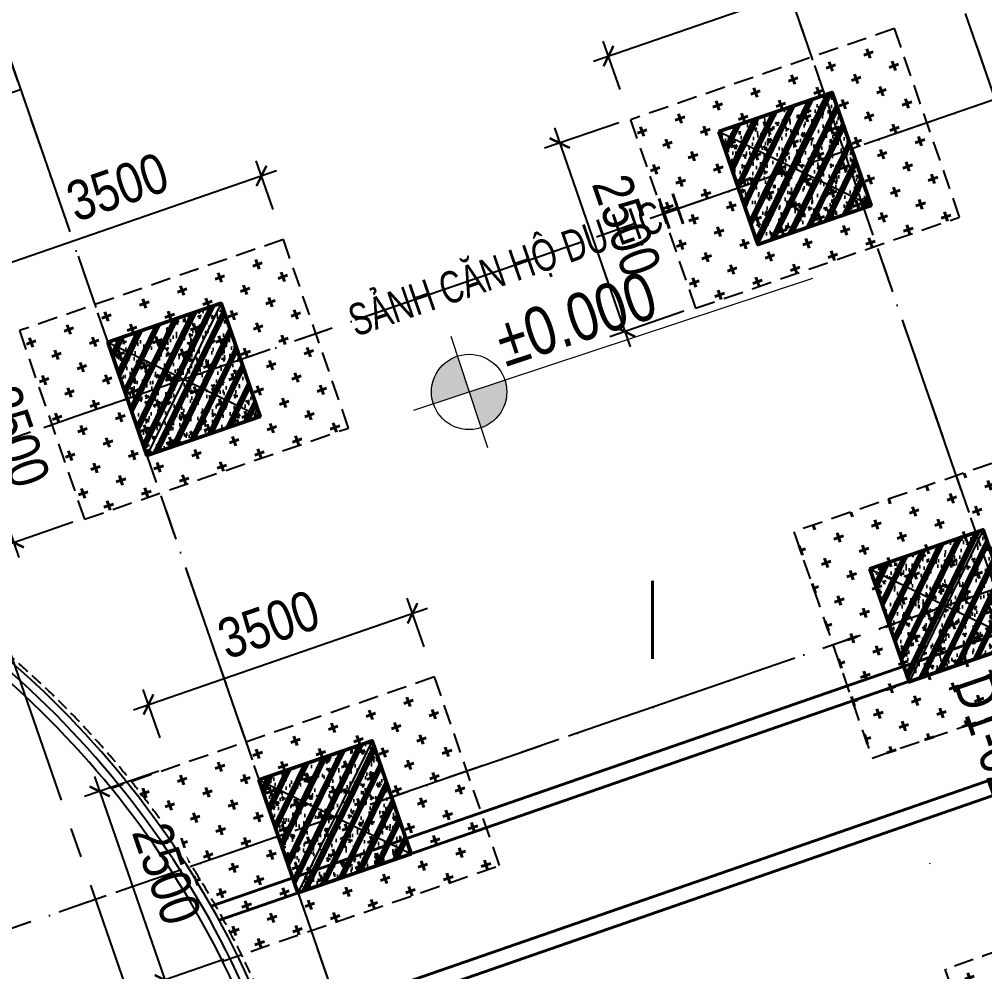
# Model space of a CAD drawing. Header units: millimetres. Extents: x -1534340 to 1713810, y -1348191 to 1114081.
# Drawn here: x 1275759 to 1287855, y -319114 to -307178 of the extents above; entities that cross this region are included whole.
import ezdxf
from ezdxf.enums import TextEntityAlignment as Align

# ---------------------------------------------------------------- set-up
doc = ezdxf.new("R2010")
doc.units = ezdxf.units.MM
doc.header["$LTSCALE"] = 100
doc.header["$PDMODE"] = 32
doc.header["$PDSIZE"] = 2.5
for name, pattern in [('CENTER2', [1.125, 0.75, -0.125, 0.125, -0.125]), ('DASHED', [4.5, 3, -1.5]), ('HIDDEN', [0.375, 0.25, -0.125]), ('xref.asix of  podium$0$xref.asix of  podium$0$DASHDOT', [1, 0.5, -0.25, 0, -0.25]), ('Xref.Asix of Basement B2$0$HIDDEN', [0.375, 0.25, -0.125])]:
    doc.linetypes.add(name, pattern=pattern)
for name, color, linetype, lineweight in [('0-Hatch', 250, 'Continuous', 40), ('ccu12-Tencaukien', 9, 'Continuous', 15), ('KT-Chu viet', 255, 'Continuous', 20), ('KT-Ghi chu', 26, 'Continuous', 15), ('KT-Net cat', 1, 'Continuous', 40), ('KT-Net cot vach', 6, 'Continuous', 50), ('KT-Net thay', 7, 'Continuous', 15)]:
    doc.layers.add(name, color=color, linetype=linetype, lineweight=lineweight)
for name, color, linetype in [('0-khuat', 3, 'HIDDEN'), ('A-GLAZ', 135, 'Continuous'), ('ccu11-Khuat', 9, 'DASHED'), ('ccu11-Manh', 8, 'Continuous'), ('ccu12-Manh', 8, 'Continuous'), ('ccu12-Text', 31, 'Continuous'), ('ccu12-Thay', 7, 'Continuous'), ('ccu12-Truc', 13, 'CENTER2'), ('KC2-DIM', 251, 'Continuous'), ('KT-Kich thuoc', 9, 'Continuous'), ('xref.asix of  podium$0$xref.asix of  podium$0$KC2-DIM', 251, 'Continuous'), ('xref.asix of  podium$0$xref.asix of  podium$0$KT-Kich thuoc', 9, 'Continuous'), ('xref.asix of  podium$0$xref.asix of  podium$0$KT-Luoi truc South Tower', 8, 'xref.asix of  podium$0$xref.asix of  podium$0$DASHDOT'), ('xref.asix of  podium$0$xref.asix of  podium$0$KT-Net cot vach', 6, 'Continuous')]:
    doc.layers.add(name, color=color, linetype=linetype)
doc.layers.add('Xref.Asix of Basement B2$0$KT-Chi gioi XD', color=7, linetype='Xref.Asix of Basement B2$0$HIDDEN', true_color=0x0066cc)
doc.styles.add('Arial Narrow', font='ARIALN.TTF')
doc.styles.add('font unicode ccu', font='arial.ttf')
doc.styles.add('Xref_ST_MBDV Cot vach 30.7.2022$0$Arial', font='arial.ttf', dxfattribs={"width": 0.7})
doc.dimstyles.new('ccu12-200', dxfattribs={"dimscale": 200, "dimtxt": 2.5, "dimasz": 1, "dimexe": 1, "dimexo": 2, "dimgap": 1, "dimtad": 1, "dimdec": 0, "dimrnd": 5, "dimdsep": 46, "dimtxsty": 'Arial Narrow', "dimblk": 'ARCHTICK', "dimcen": -1, "dimdle": 1, "dimclrd": 256, "dimclre": 256, "dimclrt": 3, "dimadec": 0, "dimazin": 2, "dimtfac": 0.1, "dimtdec": 0, "dimtmove": 0, "dimatfit": 1, "dimldrblk": 'ARCHTICK', "dimfxl": 1, "dimtvp": 0.8333333333333334, "dimtolj": 1, "dimtzin": 12, "dimarcsym": 0})
pattern_1 = [(49.99999999999999, (550, -550), (286.9040730403014, -25.10085399303804), [30, -330]), (355, (550, -550), (-55.50053344520001, 300.8768534800047), [24, -264]), (100.4514, (573.908672, -552.091736), (231.4037526856086, 275.7758168243814), [25.496076, -280.4568448]), (46.18420000000001, (550, -470), (426.8964194502578, -66.20760573160723), [45, -495]), (96.6356, (585.574698, -475.5173228), (373.8650822194813, 389.6471483601767), [38.2441152, -420.6852]), (351.1842, (550, -470), (373.8647780534509, 389.6474403701299), [36, -396]), (21, (590, -490), (238.7628208473847, -161.0475562661355), [30, -330]), (326.0000000000001, (590, -490), (97.32613276863269, 290.0600180187412), [24, -264]), (71.4514, (609.8968932, -503.4206424), (336.089051432596, 129.012198683981), [25.496076, -280.4568448]), (37.50000000000001, (550, -550), (4.863942126916267, 133.1575415325246), [0, -260.8, 0, -268, 0, -265]), (7.499999999999999, (550, -550), (105.2278149768594, 157.7646847529441), [0, -152.8, 0, -254.8, 0, -101]), (327.5, (460.8, -550), (213.5289744689636, -9.021948693751902), [0, -100, 0, -312, 0, -414]), (317.5, (420.8, -550), (233.2744677369545, 40.04199293292709), [0, -130, 0, -207.2, 0, -294]), (45, (550, -550), (-120.2081528017131, 120.2081528017131), []), (45, (550, -501), (-120.2081528017131, 120.2081528017131), [])]

# ---------------------------------------------------------------- blocks, each defined once
blk = doc.blocks.new('MC3000X3000')
at = {"layer": '0-Hatch', "ltscale": 2}
h = blk.add_hatch(dxfattribs=at)
h.set_pattern_fill('CROSS', color=256, scale=1000, style=0)
h.set_pattern_definition([(360, (0, -4.656612873077393e-10), (250, 250), [125, -375]), (90, (62.5, -62.50000000046566), (-250, 250), [125, -375])])
h.paths.add_polyline_path([(7876789.000000002, 1547059), (7876789.000000002, 1550059), (7873789.000000002, 1550059), (7873789.000000002, 1547059)])
at = {"layer": '0-khuat', "ltscale": 10}
blk.add_lwpolyline([(7873789.000000002, 1547059), (7876789.000000002, 1547059), (7876789.000000002, 1550059), (7873789.000000002, 1550059)], close=True, dxfattribs=at)
blk = doc.blocks.new('MBKC-T1-PN')
at = {"layer": '0-Hatch', "ltscale": 2}
h = blk.add_hatch(dxfattribs=at)
h.set_pattern_fill('CROSS', color=256, scale=1000, angle=109.047137953997, style=0)
h.set_pattern_definition([(109.0471379539969, (4086722.5655367, -6947051.976687755), (-317.8990851971258, 154.7261181275824), [124.9999999999992, -374.9999999999968]), (199.0471379539969, (4086761.247066231, -6946972.501916457), (-154.7261181275824, -317.8990851971258), [124.9999999999992, -374.9999999999968])])
h.paths.add_polyline_path([(54124.25181216584, -6545.112232538755), (50815.87538889307, -7687.323002026067), (51631.739948245, -10050.44911393657), (54940.11637151823, -8908.238344449259)])
h = blk.add_hatch(dxfattribs=at)
h.set_pattern_fill('CROSS', color=256, scale=1000, angle=90.00000000000001, style=0)
h.set_pattern_definition([(90, (-894364.7616369408, 300749.4537652719), (-6350.000000000002, 6350), [3175, -9525.000000000002]), (180, (-892777.2616369408, 302336.9537652719), (-6350, -6350.000000000002), [3175, -9525.000000000002])])
h.paths.add_polyline_path([(44970.57265213598, -15576.86343265424), (64016.33649875247, -9001.349103040586), (65302.47815265995, -12726.61666239559), (73786.80464420305, -12726.61666239559), (73786.804644207, -25676.61616688932), (62786.8044734241, -25676.61616688932), (62786.8044734241, -28976.61616601376), (49596.80166034354, -28976.61616601376)])
h = blk.add_hatch(dxfattribs=at)
h.set_pattern_fill('CROSS', color=256, scale=1000, angle=109.047137953997, style=0)
h.set_pattern_definition([(109.0471379539969, (4079066.037089799, -6949695.378808561), (-317.8990851971258, 154.7261181275824), [124.9999999999992, -374.9999999999969]), (199.0471379539969, (4079104.71861933, -6949615.904037262), (-154.7261181275824, -317.8990851971258), [124.9999999999992, -374.9999999999968])])
h.paths.add_polyline_path([(46467.72336526448, -9188.514353343868), (43159.34694199171, -10330.72512283118), (43975.21150134364, -12693.85123474168), (47283.58792461688, -11551.64046525437)])
h = blk.add_hatch(dxfattribs=at)
h.set_pattern_fill('CROSS', color=256, scale=1000, angle=109.047137953997, style=0)
h.set_pattern_definition([(109.0471379539969, (4080958.843508229, -6955177.831166982), (-317.8990851971258, 154.7261181275824), [124.9999999999992, -374.9999999999968]), (199.0471379539969, (4080997.52503776, -6955098.356395683), (-154.7261181275824, -317.8990851971258), [124.9999999999992, -374.9999999999968])])
h.paths.add_polyline_path([(48360.52978369454, -14670.96671176434), (44563.97506941389, -15981.7201227409), (45942.19832887058, -18150.69294572814), (49176.39434304694, -17034.09282367484)])
at = {"layer": '0-khuat', "ltscale": 10}
for points in [[(54940.11637151823, -8908.238344449259), (54124.25181216584, -6545.112232538755), (50815.87538889307, -7687.323002026067), (51631.739948245, -10050.44911393657)], [(47283.58792461688, -11551.64046525437), (46467.72336526448, -9188.514353343868), (43159.34694199171, -10330.72512283118), (43975.21150134364, -12693.85123474168)]]:
    blk.add_lwpolyline(points, close=True, dxfattribs=at)
blk.add_lwpolyline([(45703.99809582974, -18232.93113046425), (49176.39434304694, -17034.09282367484), (48360.52978369454, -14670.96671176434), (44312.733384819, -16068.46084422281)], dxfattribs=at)
at = {"layer": 'ccu11-Khuat', "ltscale": 0.5, "elevation": -0.1248620286703281}
blk.add_lwpolyline([(100590.5864808073, -35426.61506945355), (55455.55192690738, -35426.61506945355, -0.3269618123751123), (50827.94980508671, -32029.33521380113), (46319.23951797537, -19000.21078809898, 0.4276624970093012), (30482.82222025329, -12597.84133938845), (15440.22126940242, -17787.66880758357, -0.1965409036496166), (11052.14983252855, -17540.17514300876, -0.04529122358984782), (3605.473727127304, -9503.081798993808), (-504.3626536345109, -3435.722267398494, -0.3990343803495413), (1771.304140177555, 352.6720043509267), (31190.7288702894, 10495.31749677, -0.1204403028230274), (42591.70211395179, 11817.81507882464), (58406.76826363965, 7707.460248947376, -0.2262547279600852), (60280.00056402339, 6012.837931064423), (65645.2552123724, -9495.342720050656, 0.2916469557633262), (69738.37575314008, -12326.61538209155), (89786.80552536738, -12326.61538209155)], format="xyb", dxfattribs=at)
at = {"layer": 'ccu12-Thay', "ltscale": 0.5, "elevation": -0.1248620286703281}
blk.add_lwpolyline([(100592.7780615496, -35676.61506945355), (55455.39655799186, -35676.61506945355, -0.3267809868965265), (50590.58009542292, -32107.86709642987), (46084.84347490547, -19087.33587578748, 0.427810969143063), (30575.27555690287, -12830.40478876728), (15521.75718290871, -18023.99886239826, -0.1981128104978065), (10911.61054585082, -17750.02456894092, -0.0454709095100691), (3402.789631705265, -9649.635404628643), (-737.5713195712306, -3537.212389550812, -0.4024491153328594), (1696.951964988839, 591.4787324376521), (31106.50964570185, 10730.72245935566)], format="xyb", dxfattribs=at)
at = {"layer": '0-khuat', "linetype": 'HIDDEN', "ltscale": 10, "rotation": 109.0471379539969}
for p in [(4088615.372785043, -6952534.429600818), (4090508.176760036, -6958016.882802831)]:
    blk.add_blockref('MC3000X3000', p, dxfattribs=at)
blk = doc.blocks.new('Grid-ST-flat-3')
at = {"layer": 'ccu12-Truc', "ltscale": 30}
for p, q in [((354060.2251921427, -35261.67722702224), (370215.9049475128, -82056.07930523856)), ((352169.7243788354, -35914.36909527634), (368325.4041342058, -82708.77117349271)), ((343189.8455156267, -39014.65546948352), (361219.3016763728, -91236.39007851167)), ((340897.6132794917, -39806.04435974167), (359986.9050177329, -95097.55833493307)), ((377595.9390357225, -60477.92775269796), (312746.7367284151, -82866.99351539748)), ((352142.8453968058, -64928.08572440385), (311408.7183977929, -78991.46684835991)), ((377787.2916931123, -66547.80383867014), (314639.5431473439, -88349.44587364572))]:
    blk.add_line(p, q, dxfattribs=at)
blk = doc.blocks.new('*U151')
h = blk.add_hatch()
h.set_pattern_fill('VATLIEU04', color=250, scale=40, style=0, pattern_type=2)
h.set_pattern_definition(pattern_1)
h.paths.add_polyline_path([(-475, 475), (1025, 475), (1025, -1025), (-475, -1025)])
at = {"color": 6, "ltscale": 0.25}
blk.add_lwpolyline([(-475, 475), (1025, 475), (1025, -1025), (-475, -1025)], close=True, dxfattribs=at)
at = {"layer": 'Defpoints', "linetype": 'ByBlock', "ltscale": 30}
for p, q in [((1025, 475), (-475, -1025)), ((-475, 475), (1025, -1025))]:
    blk.add_line(p, q, dxfattribs=at)
blk = doc.blocks.new('MBDV-B1-T1-PN')
at = {"layer": 'KT-Net cot vach', "rotation": 19.04713795399666}
for p in [(52528.30691644386, -8127.581932688248), (44871.77846938628, -10770.9840538142), (54421.11339610536, -13610.03426996863), (46764.58488781634, -16253.43641223467)]:
    blk.add_blockref('*U151', p, dxfattribs=at)
blk = doc.blocks.new('*U705')
at = {"layer": 'ccu12-Tencaukien', "color": 8, "ltscale": 10000}
blk.add_line((360.6565736538532, -155.3215232637356), (354.4065714950475, -155.3215232637356), dxfattribs=at)
at = {"layer": 'ccu12-Text', "color": 2, "style": 'Arial Narrow', "width": 0.8}
blk.add_attdef('SH', text='', height=300, dxfattribs=at).set_placement((275.6048113084853, 5.864471777974813), align=Align.BOTTOM_RIGHT)
at = {"layer": 'ccu12-Text', "color": 31, "style": 'Arial Narrow', "width": 0.8}
for tag, p in [('(', (507.5315725744504, -75.41116959831947)), ('KT', (632.605666770517, -75.41116959831947)), (')', (962.8971199221714, -75.41116959831947))]:
    blk.add_attdef(tag, text='', height=250, dxfattribs=at).set_placement(p, align=Align.BOTTOM_LEFT)
blk = doc.blocks.new('_ARCHTICK')
at = {"color": 0, "linetype": 'ByBlock', "const_width": 0.15}
blk.add_lwpolyline([(-0.5, -0.5), (0.5, 0.5)], dxfattribs=at)
blk = doc.blocks.new('*D1336')
at = {"layer": 'Defpoints', "color": 0, "ltscale": 0.5, "transparency": 16777216}
for p in [(1286449.760287833, -306496.9871318763), (1286725.122898864, -307294.5659978106), (1283416.746475591, -308436.7767672979)]:
    blk.add_point(p, dxfattribs=at)
at = {"layer": 'KC2-DIM', "lineweight": -2, "ltscale": 0.5, "transparency": 16777216}
for p, q in [((1286594.584525208, -306916.4658351509), (1286384.491101005, -306307.9370505465)), ((1282952.33378323, -307704.4670881915), (1286638.810369163, -306431.7179450485)), ((1283286.208101935, -308058.6766046382), (1283076.114677732, -307450.1478200338))]:
    blk.add_line(p, q, dxfattribs=at)
at = {"layer": 'KC2-DIM', "lineweight": -2, "ltscale": 0.5, "transparency": 16777216, "xscale": 200, "yscale": 200, "zscale": 200}
for p, rotation in [((1286449.760287833, -306496.9871318763), 19.0471379540058), ((1283141.38386456, -307639.1979013637), 199.0471379540058)]:
    blk.add_blockref('_ARCHTICK', p, dxfattribs=dict(at, rotation=rotation))
at = {"layer": 'KC2-DIM', "color": 3, "ltscale": 0.5, "transparency": 16777216, "insert": (1284646.991180056, -306637.732773156), "char_height": 500, "attachment_point": 5, "rotation": 19.047137954005798, "style": 'Arial Narrow', "bg_fill": 3, "box_fill_scale": 1.1, "bg_fill_color": 256, "bg_fill_true_color": 13158600, "bg_fill_transparency": 0}
blk.add_mtext('\\A1;3500', dxfattribs=at)
blk = doc.blocks.new('*D1337')
at = {"layer": 'Defpoints', "color": 0, "ltscale": 0.5, "transparency": 16777216}
for p in [(1283648.86628706, -308343.0445023677), (1284464.730846412, -310706.1706142784), (1283346.444951656, -311092.2565807261)]:
    blk.add_point(p, dxfattribs=at)
at = {"layer": 'KC2-DIM', "lineweight": -2, "ltscale": 0.5, "transparency": 16777216}
for p, q in [((1283270.766109155, -308473.582831864), (1282341.530303351, -308794.3996335637)), ((1282465.311227555, -308540.0803798628), (1283411.714116404, -311281.306669679)), ((1284086.630668506, -310836.7089437746), (1283157.394862703, -311157.5257454743))]:
    blk.add_line(p, q, dxfattribs=at)
at = {"layer": 'KC2-DIM', "lineweight": -2, "ltscale": 0.5, "transparency": 16777216, "xscale": 200, "yscale": 200, "zscale": 200}
for p, rotation in [((1282530.580392304, -308729.1304688156), 109.0471312622707), ((1283346.444951656, -311092.2565807261), 289.0471312622706)]:
    blk.add_blockref('_ARCHTICK', p, dxfattribs=dict(at, rotation=rotation))
at = {"layer": 'KC2-DIM', "color": 3, "ltscale": 0.5, "transparency": 16777216, "insert": (1283368.872432797, -309762.112678894), "char_height": 500, "attachment_point": 5, "rotation": 289.0471312622707, "style": 'Arial Narrow', "bg_fill": 3, "box_fill_scale": 1.1, "bg_fill_color": 256, "bg_fill_true_color": 13158600, "bg_fill_transparency": 0}
blk.add_mtext('\\A1;2500', dxfattribs=at)
blk = doc.blocks.new('*D1311')
at = {"layer": 'Defpoints', "color": 0, "ltscale": 0.5, "transparency": 16777216}
for p in [(1278793.231531757, -309140.388357167), (1279068.594142788, -309937.9672231016), (1275760.217719515, -311080.1779925887)]:
    blk.add_point(p, dxfattribs=at)
at = {"layer": 'KC2-DIM', "lineweight": -2, "ltscale": 0.5, "transparency": 16777216}
for p, q in [((1278938.055769132, -309559.8670604418), (1278727.962344929, -308951.3382758371)), ((1275295.805027155, -310347.8683134821), (1278982.281613087, -309075.1191703391)), ((1275629.67934586, -310702.077829929), (1275419.585921657, -310093.5490453243))]:
    blk.add_line(p, q, dxfattribs=at)
at = {"layer": 'KC2-DIM', "lineweight": -2, "ltscale": 0.5, "transparency": 16777216, "xscale": 200, "yscale": 200, "zscale": 200}
for p, rotation in [((1278793.231531757, -309140.388357167), 19.0471379540058), ((1275484.855108484, -310282.5991266542), 199.0471379540058)]:
    blk.add_blockref('_ARCHTICK', p, dxfattribs=dict(at, rotation=rotation))
at = {"layer": 'KC2-DIM', "color": 3, "ltscale": 0.5, "transparency": 16777216, "insert": (1276990.462423981, -309281.1339984465), "char_height": 500, "attachment_point": 5, "rotation": 19.047137954005798, "style": 'Arial Narrow', "bg_fill": 3, "box_fill_scale": 1.1, "bg_fill_color": 256, "bg_fill_true_color": 13158600, "bg_fill_transparency": 0}
blk.add_mtext('\\A1;3500', dxfattribs=at)
blk = doc.blocks.new('*D1312')
at = {"layer": 'Defpoints', "color": 0, "ltscale": 0.5, "transparency": 16777216}
for p in [(1275992.337530984, -310986.4457276587), (1276808.202090336, -313349.5718395692), (1275689.916195579, -313735.6578060171)]:
    blk.add_point(p, dxfattribs=at)
at = {"layer": 'KC2-DIM', "lineweight": -2, "ltscale": 0.5, "transparency": 16777216}
for p, q in [((1275614.237353079, -311116.984057155), (1274685.001547275, -311437.8008588547)), ((1274808.782471479, -311183.4816051538), (1275755.185360328, -313924.70789497)), ((1276430.101912431, -313480.1101690655), (1275500.866106627, -313800.9269707653))]:
    blk.add_line(p, q, dxfattribs=at)
at = {"layer": 'KC2-DIM', "lineweight": -2, "ltscale": 0.5, "transparency": 16777216, "xscale": 200, "yscale": 200, "zscale": 200}
for p, rotation in [((1274874.051636227, -311372.5316941066), 109.0471312622707), ((1275689.916195579, -313735.6578060171), 289.0471312622706)]:
    blk.add_blockref('_ARCHTICK', p, dxfattribs=dict(at, rotation=rotation))
at = {"layer": 'KC2-DIM', "color": 3, "ltscale": 0.5, "transparency": 16777216, "insert": (1275712.343676721, -312405.5139041849), "char_height": 500, "attachment_point": 5, "rotation": 289.0471312622707, "style": 'Arial Narrow', "bg_fill": 3, "box_fill_scale": 1.1, "bg_fill_color": 256, "bg_fill_true_color": 13158600, "bg_fill_transparency": 0}
blk.add_mtext('\\A1;2500', dxfattribs=at)
blk = doc.blocks.new('*D1313')
at = {"layer": 'Defpoints', "color": 0, "ltscale": 0.5, "transparency": 16777216}
for p in [(1280686.038259362, -314622.8416111016), (1280961.400870393, -315420.4204770362), (1277653.02444712, -316562.6312465234)]:
    blk.add_point(p, dxfattribs=at)
at = {"layer": 'KC2-DIM', "lineweight": -2, "ltscale": 0.5, "transparency": 16777216}
for p, q in [((1280830.862496737, -315042.3203143764), (1280620.769072534, -314433.7915297717)), ((1277188.611754759, -315830.3215674168), (1280875.088340692, -314557.5724242738)), ((1277522.486073464, -316184.5310838636), (1277312.392649261, -315576.002299259))]:
    blk.add_line(p, q, dxfattribs=at)
at = {"layer": 'KC2-DIM', "lineweight": -2, "ltscale": 0.5, "transparency": 16777216, "xscale": 200, "yscale": 200, "zscale": 200}
for p, rotation in [((1280686.038259362, -314622.8416111016), 19.0471379540058), ((1277377.661836089, -315765.0523805889), 199.0471379540058)]:
    blk.add_blockref('_ARCHTICK', p, dxfattribs=dict(at, rotation=rotation))
at = {"layer": 'KC2-DIM', "color": 3, "ltscale": 0.5, "transparency": 16777216, "insert": (1278883.269151585, -314763.5872523812), "char_height": 500, "attachment_point": 5, "rotation": 19.047137954005798, "style": 'Arial Narrow', "bg_fill": 3, "box_fill_scale": 1.1, "bg_fill_color": 256, "bg_fill_true_color": 13158600, "bg_fill_transparency": 0}
blk.add_mtext('\\A1;3500', dxfattribs=at)
blk = doc.blocks.new('*D1314')
at = {"layer": 'Defpoints', "color": 0, "ltscale": 0.5, "transparency": 16777216}
for p in [(1277885.144258589, -316468.8989815934), (1278701.008817941, -318832.0250935039), (1277582.722923184, -319218.1110599518)]:
    blk.add_point(p, dxfattribs=at)
at = {"layer": 'KC2-DIM', "lineweight": -2, "ltscale": 0.5, "transparency": 16777216}
for p, q in [((1277507.044080683, -316599.4373110897), (1276577.808274879, -316920.2541127893)), ((1276701.589199084, -316665.9348590884), (1277647.992087932, -319407.1611489046)), ((1278322.908640035, -318962.5634230002), (1277393.672834231, -319283.3802246999))]:
    blk.add_line(p, q, dxfattribs=at)
at = {"layer": 'KC2-DIM', "lineweight": -2, "ltscale": 0.5, "transparency": 16777216, "xscale": 200, "yscale": 200, "zscale": 200}
for p, rotation in [((1276766.858363832, -316854.9849480412), 109.0471312622707), ((1277582.722923184, -319218.1110599518), 289.0471312622706)]:
    blk.add_blockref('_ARCHTICK', p, dxfattribs=dict(at, rotation=rotation))
at = {"layer": 'KC2-DIM', "color": 3, "ltscale": 0.5, "transparency": 16777216, "insert": (1277605.150404325, -317887.9671581196), "char_height": 500, "attachment_point": 5, "rotation": 289.0471312622707, "style": 'Arial Narrow', "bg_fill": 3, "box_fill_scale": 1.1, "bg_fill_color": 256, "bg_fill_true_color": 13158600, "bg_fill_transparency": 0}
blk.add_mtext('\\A1;2500', dxfattribs=at)
blk = doc.blocks.new('*U2802')
h = blk.add_hatch()
h.set_pattern_fill('VATLIEU04', color=250, scale=40, style=0, pattern_type=2)
h.set_pattern_definition(pattern_1)
h.paths.add_polyline_path([(-475, 475), (1025, 475), (1025, -1025), (-475, -1025)])
at = {"color": 6, "ltscale": 0.25}
blk.add_lwpolyline([(-475, 475), (1025, 475), (1025, -1025), (-475, -1025)], close=True, dxfattribs=at)
at = {"layer": 'Defpoints', "linetype": 'ByBlock', "ltscale": 30}
for p, q in [((1025, 475), (-475, -1025)), ((-475, 475), (1025, -1025))]:
    blk.add_line(p, q, dxfattribs=at)
blk = doc.blocks.new('xref.asix of  podium$0$xref.asix of  podium$0$MBCot-PN-flat-22')
at = {"layer": 'xref.asix of  podium$0$xref.asix of  podium$0$KT-Net cot vach', "rotation": 19.04713795399666}
for p in [(52528.3070806358, -8127.582378235413), (44871.77863357961, -10770.98449936137), (54421.11356029846, -13610.03471551579), (46764.58505200967, -16253.43685778172)]:
    blk.add_blockref('*U2802', p, dxfattribs=at)
blk = doc.blocks.new('xref.asix of  podium$0$xref.asix of  podium$0$Asix South Tower')
at = {"layer": 'xref.asix of  podium$0$xref.asix of  podium$0$KT-Luoi truc South Tower', "ltscale": 10}
for p, q in [((-61527.3740898408, 64693.74860747019), (-45306.53241187707, 17710.6071354025)), ((-63417.87490314804, 64041.0567392162), (-47197.03322518431, 17057.9152671484)), ((-72397.7537663579, 60940.77036500885), (-54303.13568301871, 8530.296362129506)), ((-37736.78259606101, 39354.25279267691), (-105450.5498458836, 15976.20623329247)), ((-63379.59196258523, 34838.60071623721), (-106788.5681758225, 19851.73290062346)), ((-37735.1456662789, 33218.88260197092), (-103274.1683006845, 10591.65765681572))]:
    blk.add_line(p, q, dxfattribs=at)
blk = doc.blocks.new('CAODOSAN')
at = {"layer": 'KT-Ghi chu'}
h = blk.add_hatch(color=256, dxfattribs=at)
edge = h.paths.add_edge_path()
edge.add_ellipse((285.6850406125149, -3.80005304471811e-07), major_axis=(129.8634625370013, 129.8634625370011), ratio=0.9999999999999899, start_angle=44.9999998814438, end_angle=134.9999998813966)
edge.add_line((102.0303713485678, 7.198464396947074e-11), (285.6850409924683, 7.198464396947074e-11))
edge.add_line((285.6850409924955, 7.198464396947074e-11), (285.6850409924955, 183.6546703091347))
h = blk.add_hatch(color=256, dxfattribs=at)
edge = h.paths.add_edge_path()
edge.add_ellipse((285.6850409923988, 2.653098164596948e-10), major_axis=(129.863461730703, 129.8634617307028), ratio=0.9999999999999736, start_angle=225.0000000000234, end_angle=314.9999999999766)
edge.add_line((469.3397091160174, 7.198464396947074e-11), (285.685040992488, 7.198464396947074e-11))
edge.add_line((285.6850409924955, 7.198464396947074e-11), (285.6850409924955, -183.6546695488059))
for p, q in [((285.6850409924955, 285.6850424495908), (285.6850409924955, -285.6850416893406)), ((2047.398353040914, -2.467794227564132e-11), (-3.922195901395753e-12, -5.122957143633036e-13))]:
    blk.add_line(p, q, dxfattribs=at)
blk.add_circle((285.6850409924955, -5.122957143633036e-13), 183.654668427603, dxfattribs=at)
at = {"color": 3, "style": 'font unicode ccu', "width": 0.7}
blk.add_attdef('FL', (493.4913500682596, 47.11205713439631), '', height=300, dxfattribs=at)
at = {"color": 1, "style": 'font unicode ccu', "width": 0.7}
blk.add_attdef('SL', (489.7535818391043, -336.6225900671961), '', height=300, dxfattribs=at)
blk = doc.blocks.new('312')
at = {"layer": 'A-GLAZ', "elevation": -0.0003900927901394197}
for points in [[(1549381.671782451, -324451.9051583611), (1549381.671782451, -326351.9051569352), (1564094.889190754, -326351.9051569353), (1564841.607296713, -329815.5613203601, -0.4508459645649955), (1560035.895455955, -335451.9048447938), (1514900.386795966, -335451.9048447938, -0.3269245432215398), (1510225.339864169, -332020.3248463987), (1505717.224980614, -318992.9209985397, 0.4276918106004188), (1489946.169812741, -312619.6470241706), (1483985.984335237, -314675.9625780935)], [(1549481.671782451, -324551.9051583385), (1549481.671782451, -326251.9051569352), (1564175.628011929, -326251.9051569353), (1564940.108642664, -329797.9528921274, -0.4511126140275254), (1560036.774223511, -335551.9048447938), (1514900.324496042, -335551.9048447938, -0.3268516886257801), (1510130.390886214, -332051.7344377858), (1505623.465760334, -319027.7687129787, 0.4277510049414529), (1489983.146421403, -312712.6740344323), (1484018.61892988, -314770.4876207563)], [(1549581.671782451, -324651.9051583159), (1549581.671782451, -326151.9051569352), (1564256.366833104, -326151.9051569353), (1565038.602605558, -329780.3102175434, -0.4513714951595503), (1560037.644318549, -335651.9048447938), (1514900.262814992, -335651.9048447938, -0.3267809868965265), (1510035.446352423, -332083.1568717702), (1505529.709731905, -319062.6256511278, 0.427810969143063), (1490020.141813903, -312805.6945641076), (1484051.253524524, -314865.012663419)]]:
    blk.add_lwpolyline(points, format="xyb", dxfattribs=at)
at = {"layer": 'KT-Net cat', "elevation": 2.260067749225326e-10}
for points in [[(1505008.011845921, -317517.5782859895), (1516801.173682183, -313431.3175939585)], [(1505107.01308379, -317694.9405425845), (1516866.653207634, -313620.2949252627)], [(1505741.350573544, -319062.6383527506), (1515652.442664408, -315628.5036746811)], [(1505806.754928049, -319251.6417303419), (1515528.944858553, -315882.9605314356)]]:
    blk.add_lwpolyline(points, dxfattribs=at)
at = {"layer": 'KT-Net thay', "elevation": -0.0003900927901394197}
blk.add_lwpolyline([(1470356.476802851, -317725.3143442814, 0.2439045336676132), (1477913.274494101, -320152.917462443), (1491140.185690091, -315592.797541359, -0.4300753487524684), (1502718.758598704, -320113.3322832688), (1506207.586487217, -330195.2337062185, 0.2618070915274689), (1514900.262814992, -335651.9048447938)], format="xyb", dxfattribs=at)
at = {"layer": 'Xref.Asix of Basement B2$0$KT-Chi gioi XD', "lineweight": 13, "ltscale": 100, "elevation": 5.81698447265444e-10, "flags": 128}
blk.add_lwpolyline([(1536926.640264262, -198350.2424992273), (1532230.491302837, -180477.3544005106), (1529880.439225305, -179665.453135843), (1520946.555464734, -186436.7923930833), (1497442.727665294, -204368.8174399087), (1473775.210144748, -221476.816780443, 0.6848770391189095), (1504207.768946995, -335272.7658475587), (1524578.328159441, -337428.6246088693), (1563007.448297967, -336214.0549381921), (1565857.79611658, -332567.4481481264)], format="xyb", close=True, dxfattribs=at)
at = {"layer": 'KT-Kich thuoc'}
ref = blk.add_blockref('CAODOSAN', (1507542.29838351, -311305.0875882977), dxfattribs=dict(at, xscale=2.571428571428572, yscale=2.571428571428572, zscale=2.571428571428572, rotation=18.30975877197276))
ref.add_attrib('FL', '%%p0.000', (1508699.06067749, -310761.468992264), dxfattribs={"layer": '0', "color": 3, "height": 600, "rotation": 18.30975877839899, "style": 'font unicode ccu', "width": 0.8})
at = {"layer": 'xref.asix of  podium$0$xref.asix of  podium$0$KC2-DIM'}
blk.add_blockref('xref.asix of  podium$0$xref.asix of  podium$0$MBCot-PN-flat-22', (1459444.866092697, -299975.2893285389), dxfattribs=at)
at = {"layer": 'xref.asix of  podium$0$xref.asix of  podium$0$KT-Kich thuoc'}
blk.add_blockref('xref.asix of  podium$0$xref.asix of  podium$0$Asix South Tower', (1566004.720627273, -342122.3205197669), dxfattribs=at)
at = {"layer": 'KT-Chu viet', "extrusion": (-7.74205027670849e-08, -2.601022452450711e-08, 0.9999999999999968), "style": 'Xref_ST_MBDV Cot vach 30.7.2022$0$Arial', "width": 0.7}
blk.add_text('SẢNH CĂN HỘ DU LỊCH ', height=400, rotation=19.04713795363252, dxfattribs=at).set_placement((1508945.076686734, -309650.2956828507, -0.1087692127702155), align=Align.CENTER)

msp = doc.modelspace()

# ---------------------------------------------------------------- block references
for name, p in [('MBKC-T1-PN', (1232600.871086698, -300749.4537652719)), ('Grid-ST-flat-3', (923638.2882514866, -243129.7985158589))]:
    msp.add_blockref(name, p)
at = {"layer": 'ccu11-Manh'}
msp.add_blockref('MBDV-B1-T1-PN', (1232600.871086698, -300749.4537652719), dxfattribs=at)
at = {"layer": 'ccu12-Tencaukien', "extrusion": (-9.80437330037572e-07, -4.376655619254602e-07, 0.9999999999994236)}
ref = msp.add_blockref('*U705', (1287660.191534618, -317246.754082382, 0.1838477284577646), dxfattribs=dict(at, xscale=1.815893337873054, yscale=1.815893337873054, zscale=1.815893337873054, rotation=249.4698337379082))
ref.add_attrib('KT', '(25x45)', dxfattribs={"color": 31, "extrusion": (-9.80437330037572e-07, -4.376655619254602e-07, 0.9999999999994236), "height": 499.9999999999999, "rotation": 289.0210070006092, "style": 'Arial Narrow'}).set_placement((1287917.151493577, -317272.9338423184, -1.124019838293536), align=Align.BOTTOM_LEFT)
ref.add_attrib('SH', 'D1-02', dxfattribs={"color": 2, "extrusion": (-9.80437330037572e-07, -4.376655619254602e-07, 0.9999999999994236), "height": 499.9999999999999, "rotation": 289.0210070006092, "style": 'Arial Narrow'}).set_placement((1287825.752333457, -317017.8970965983, -1.123808756122721), align=Align.BOTTOM_RIGHT)

# ---------------------------------------------------------------- next in the draw order: dimensions: what is measured, and where the dimension line sits
at = {"layer": 'KC2-DIM', "ltscale": 0.5}
for p1, p2, distance, picture, middle in [((1283416.746475591, -308436.7767672979), (1286725.122898864, -307294.5659978106), 843.775215883355, '*D1336', (1284646.991180056, -306637.732773156)), ((1275760.217719515, -311080.1779925888), (1279068.594142788, -309937.9672231015), 843.7752158835202, '*D1311', (1276990.462423981, -309281.1339984465)), ((1277653.02444712, -316562.6312465235), (1280961.400870393, -315420.4204770362), 843.7752158835542, '*D1313', (1278883.269151585, -314763.5872523812))]:
    dim = msp.add_aligned_dim(p1=p1, p2=p2, distance=distance, dimstyle='ccu12-200', override={"dimfxl": 150, "dimtfill": 1}, dxfattribs=at)
    dim.commit()
    dim.dimension.update_dxf_attribs({"geometry": picture, "text_midpoint": middle})

# ---------------------------------------------------------------- next in the draw order: dimensions: what is measured, and where the dimension line sits
for p1, p2, distance, picture, middle in [((1283648.86628706, -308343.0445023679), (1284464.730846412, -310706.1706142784), -1183.05778214677, '*D1337', (1283368.872432797, -309762.112678894)), ((1275992.337530985, -310986.4457276588), (1276808.202090336, -313349.5718395693), -1183.0577821476693, '*D1312', (1275712.343676721, -312405.5139041849)), ((1277885.144258589, -316468.8989815935), (1278701.008817941, -318832.025093504), -1183.0577821476884, '*D1314', (1277605.150404325, -317887.9671581196))]:
    dim = msp.add_aligned_dim(p1=p1, p2=p2, distance=distance, dimstyle='ccu12-200', override={"dimfxl": 150, "dimtfill": 1}, dxfattribs=at)
    dim.commit()
    dim.dimension.update_dxf_attribs({"geometry": picture, "text_midpoint": middle})

# ---------------------------------------------------------------- next in the draw order: block references
at = {"layer": 'ccu12-Manh'}
msp.add_blockref('312', (-226843.9959313669, -774.1646671993076), dxfattribs=at)

doc.saveas('drawing.dxf')
